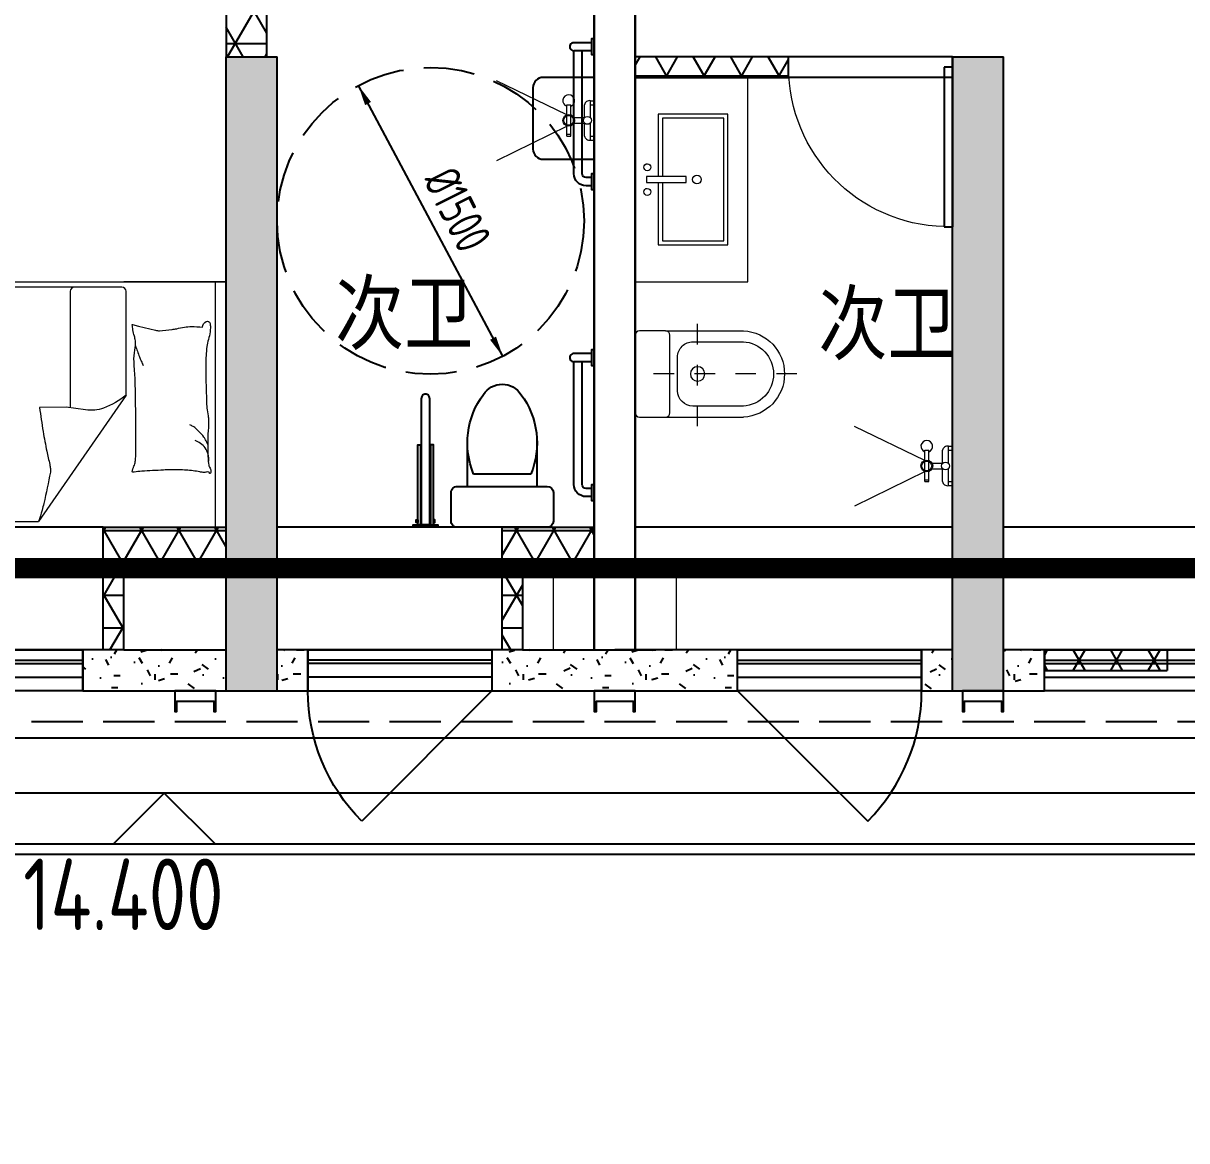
# Model space of a CAD drawing. Extents: x 512858 to 514372, y -232486 to -231710.
# Drawn here: x 513797.06 to 513802.74, y -232140.57 to -232135.1 of the extents above; entities that cross this region are included whole.
import ezdxf

# ---------------------------------------------------------------- set-up
doc = ezdxf.new("R2010")
doc.units = 0
doc.header["$LTSCALE"] = 1000
for name, pattern in [('3、6#-腰线-标准层$0$DASH', [0.35, 0.25, -0.1]), ('A1(a)户型$0$__DASH', [0.35, 0.25, -0.1]), ('A1(a)户型$0$CACHE2', [0.1875, 0.125, -0.0625]), ('A1(a)户型$0$DASH', [0.35, 0.25, -0.1]), ('A2户型$1$CACHE2', [0.1875, 0.125, -0.0625]), ('A2户型$1$DASH', [0.35, 0.25, -0.1])]:
    doc.linetypes.add(name, pattern=pattern)
doc.layers.get('0').update_dxf_attribs({"color": 252})
for name, color, linetype in [('3、6#-腰线-标准层$0$板边线', 252, 'Continuous'), ('6#-造型-1F（实施版）金属型材-METAL-S', 253, 'Continuous'), ('6#-造型-深灰色铝合金百叶', 252, 'Continuous'), ('A-ANNO-100-DIM-E', 253, 'Continuous'), ('A-ANNO-100-TXT', 252, 'Continuous'), ('A-METAL-E', 253, 'Continuous'), ('A1(a)户型$0$A-ANNO-20-DIM', 252, 'Continuous'), ('A1(a)户型$0$A-METAL-E', 252, 'Continuous'), ('A1(a)户型$0$A-PART-S', 252, 'Continuous'), ('A1(a)户型$0$A-PATT-COLU', 252, 'Continuous'), ('A1(a)户型$0$A-STR-CONC-B', 252, 'Continuous'), ('A1(a)户型$0$A-STR-CONC-E', 252, 'Continuous'), ('A1(a)户型$0$A-STR-CONC-H', 252, 'A1(a)户型$0$CACHE2'), ('A1(a)户型$0$A-WALL-S', 252, 'Continuous'), ('A1(a)户型$0$A-WINDOW', 252, 'Continuous'), ('A1(a)户型$0$AA-洁具及厨具', 252, 'Continuous'), ('A2户型$1$A-DOOR', 252, 'Continuous'), ('A2户型$1$A-METAL-E', 252, 'Continuous'), ('A2户型$1$A-PART-S', 252, 'Continuous'), ('A2户型$1$A-PATT-COLU', 252, 'Continuous'), ('A2户型$1$A-STR-CONC-B', 252, 'Continuous'), ('A2户型$1$A-STR-CONC-E', 252, 'Continuous'), ('A2户型$1$A-STR-CONC-H', 252, 'A2户型$1$CACHE2'), ('A2户型$1$A-WALL-S', 252, 'Continuous'), ('A2户型$1$A-WINDOW', 252, 'Continuous'), ('PUB_TEXT', 252, 'Continuous'), ('看线', 253, 'Continuous')]:
    doc.layers.add(name, color=color, linetype=linetype)
for name, color, linetype, lineweight in [('A1(a)户型$0$AE-FURN-MOVE', 252, 'Continuous', 20), ('A2户型$1$AE-FURN-MOVE', 252, 'Continuous', 20), ('面积-计容-住宅-1', 1, 'Continuous', 0)]:
    doc.layers.add(name, color=color, linetype=linetype, lineweight=lineweight)
doc.styles.add('A1(a)户型$0$STANDARD', font='GBENOR', dxfattribs={"bigfont": 'GBCBIG'})
doc.styles.add('TYDG_02', font='TSSDENG.shx', dxfattribs={"width": 0.8, "bigfont": 'hztxt.shx'})
pattern_1 = [(0, (0, 0), (0, 158.75), []), (60, (0, 0), (-137.4815328507796, 79.37500000000001), []), (120, (0, 0), (-137.4815328507796, -79.37499999999996), [])]
pattern_2 = [(0, (177, -183), (300, 600), [0, -600]), (0, (-174, -264), (300, 600), [0, -600]), (0, (21, -270), (300, 600), [0, -600]), (0, (234, -93), (300, 600), [0, -600]), (0, (-15, -300), (300, 600), [0, -600]), (0, (294, 285), (300, 600), [0, -600]), (0, (111, 237), (300, 600), [0, -600]), (0, (207, 162), (300, 600), [0, -600]), (0, (-282, 150), (300, 600), [0, -600]), (0, (12, 123), (300, 600), [0, -600]), (0, (-102, -30), (300, 600), [0, -600]), (0, (-96, -255), (300, 600), [0, -600]), (0, (129, -279), (300, 600), [0, -600]), (0, (294, -15), (300, 600), [0, -600]), (0, (-267, -108), (300, 600), [0, -600]), (0, (-216, -6), (300, 600), [0, -600]), (0, (18, -48), (300, 600), [0, -600]), (0, (-66, -135), (300, 600), [0, -600]), (0, (-114, 63), (300, 600), [0, -600]), (0, (-39, 288), (300, 600), [0, -600]), (0, (-243, -234), (300, 600), [0, -600]), (0, (87, 165), (300, 600), [0, -600]), (0, (-192, 174), (300, 600), [0, -600]), (0, (-240, 252), (300, 600), [0, -600]), (130.601294, (257.142858, 97.142856), (-1499.999983430985, 1800.000007869767), [26.341554, -11037.111]), (18.4349488, (214.285716, 108.571428), (1499.99999446807, 599.9999955732223), [27.10524, -3767.6279]), (90, (214.285716, 82.857144), (300.0000000000001, 600), [25.714284, -1174.28565]), (161.565051, (240, 74.285712), (-1500.000007552608, 599.9999552724113), [27.10524, -3767.6279]), (53.1301023, (240, 74.285712), (300.0000005671201, 599.9999997164399), [28.57143, -2971.4285]), (135, (262.857144, -231.42852), (-300.0000362661431, 599.9999593952012), [24.24366, -1672.8126]), (45, (228.571428, -231.42852), (299.999998082377, 599.9999975789675), [24.24366, -1672.8126]), (135, (245.714286, -248.57142), (-300.0000362661431, 599.9999593952012), [24.24366, -1672.8126]), (45, (245.714286, -248.57142), (299.999998082377, 599.9999975789675), [24.24366, -1672.8126]), (116.565051, (-25.71426, 171.428574), (-5.21929867325e-05, 1199.999967353521), [31.943826, -638.8765000000001]), (180, (-39.99995999999999, 199.999998), (-299.9999999999999, 600), [34.285716, -565.71425]), (63.43494880000001, (-88.57139999999998, 171.428574), (2.7161453531e-06, 1199.999994186336), [31.943826, -638.8765000000001]), (116.565051, (-74.2857, 142.857144), (-5.21929867325e-05, 1199.999967353521), [31.943826, -638.8765000000001]), (0, (-74.2857, 142.857144), (300, 600), [34.285716, -565.71425]), (63.43494880000001, (-39.99995999999999, 142.857144), (2.7161453531e-06, 1199.999994186336), [31.943826, -638.8765000000001]), (107.102728, (199.999998, -31.42854000000001), (-899.9999655924546, 3000.000004840143), [38.861346, -16282.9025]), (143.972626, (188.571426, 5.714286), (-5699.99992773809, 4199.999995246334), [38.861346, -8122.02]), (180, (157.142856, 28.57143), (-299.9999999999999, 600), [37.142856, -562.8571]), (36.02737329999999, (88.57142999999999, 5.714286), (5699.999957876589, 4199.999954722195), [38.861346, -8122.02]), (71.56505109999999, (77.142858, -28.5714), (900.0000046203285, 2999.99999483479), [36.140316, -3758.5928]), (107.102728, (88.57142999999999, -65.71428), (-899.9999655924546, 3000.000004840143), [38.861346, -16282.9025]), (143.972626, (120, -88.57139999999998), (-5699.99992773809, 4199.999995246334), [38.861346, -8122.02]), (0, (120, -88.57139999999998), (300, 600), [37.142856, -562.8571]), (36.02737329999999, (157.142856, -88.57139999999998), (5699.999957876589, 4199.999954722195), [38.861346, -8122.02]), (71.56505109999999, (188.571426, -65.71428), (900.0000046203285, 2999.99999483479), [36.140316, -3758.5928]), (150.255118, (205.714284, 248.571426), (-900.0000021301363, 599.9999925650195), [23.03502, -4814.319600000001]), (90, (185.714286, 237.14286), (300.0000000000001, 600), [22.857144, -1177.14275]), (29.7448813, (185.714286, 237.14286), (900.0000005300184, 599.9999971978212), [23.03502, -4814.319600000001]), (116.565051, (65.714286, -177.14286), (-5.21929867325e-05, 1199.999967353521), [31.943826, -638.8765000000001]), (168.690067, (51.428574, -148.5714), (-2700.000002003099, 599.9999849441089), [29.137254, -6089.685500000001]), (41.18592510000001, (0, -162.8571), (7499.999954558658, 6599.999942288418), [30.371844, -12725.802]), (90, (0, -191.42856), (300.0000000000001, 600), [28.57143, -1171.4285]), (138.814074, (22.857144, -211.42854), (-7499.999866690215, 6600.000042036299), [30.371844, -12725.802]), (16.6992442, (22.857144, -211.42854), (9899.99992551639, 2999.999968578065), [29.82945, -12498.5375]), (60.94539590000002, (51.428574, -202.85712), (299.9999992038756, 599.9999946927048), [29.416086, -12325.3395]), (109.983106, (-185.71428, 74.285712), (-1500.00000564993, 4199.999988885022), [33.44200199999999, -14012.1975]), (155.556045, (-197.14284, 105.714288), (-3900.000014866057, 1799.999962602966), [34.522986, -14465.1315]), (24.4439547, (-259.99998, 105.714288), (3900.000001945477, 1799.999991342401), [34.522986, -14465.1315]), (70.0168934, (-271.42854, 74.285712), (1500.000004522143, 4199.999989580724), [33.442002, -14012.1975]), (109.983106, (-259.99998, 42.857142), (-1500.00000564993, 4199.999988885022), [33.44200199999999, -14012.1975]), (160.016893, (-228.57138, 31.42857), (-1500.00000088163, 599.9999726666744), [33.442002, -6989.377500000001]), (19.9831065, (-228.57138, 31.42857), (1499.999991764409, 599.9999990480279), [33.442002, -6989.377500000001]), (70.0168934, (-197.14284, 42.857142), (1500.000004522143, 4199.999989580724), [33.442002, -14012.1975]), (122.005383, (37.142856, 19.999998), (-300.00004026147, 599.9999693707862), [26.954232, -5633.434]), (18.4349488, (-2.85714, 34.285716), (1499.99999446807, 599.9999955732223), [27.10524, -3767.6279]), (90, (-2.85714, 8.571426), (300.0000000000001, 600), [25.714284, -1174.28565]), (161.565051, (22.857144, 0), (-1500.000007552608, 599.9999552724113), [27.10524, -3767.6279]), (54.46232220000002, (22.857144, 0), (2099.999996957259, 2999.999995506066), [24.57807, -10298.2115]), (116.565051, (-137.14284, -125.71428), (-5.21929867325e-05, 1199.999967353521), [31.943826, -638.8765000000001]), (180, (-151.42854, -97.14282), (-299.9999999999999, 600), [31.42857, -568.5714]), (59.03624339999999, (-199.99998, -125.71428), (300.0000009765315, 599.9999970877775), [33.31972799999999, -6963.821999999998]), (120.963756, (-182.85714, -154.28568), (-300.0000409979644, 599.9999724465997), [33.319728, -6963.821999999999]), (0, (-182.85714, -154.28568), (300, 600), [31.42857, -568.5714]), (63.43494880000001, (-151.42854, -154.28568), (2.7161453531e-06, 1199.999994186336), [31.943826, -638.8765000000001])]

# ---------------------------------------------------------------- blocks, each defined once
blk = doc.blocks.new('2新147A2户型$0$6986586658ff3d')
at = {"layer": 'A2户型$1$AE-FURN-MOVE'}
for p, q in [((-100.8000000000466, 76.8000000002794), (-81.60000000009313, 76.8000000002794)), ((-100.7999999998137, -76.79999999981374), (-100.8000000000466, 76.8000000002794)), ((-81.5999999998603, -76.79999999981374), (-81.60000000009313, 76.8000000002794)), ((-14.39999999990687, 12.69960630335845), (-14.39999999990687, 76.79999996651895)), ((14.39999992749654, 96.00000000023283), (33.60000000009313, 96.00000000023283)), ((14.39999999990687, 12.69960627146065), (14.4000000001397, 96.00000000023283)), ((14.4000000001397, 76.8000000002794), (33.60000000009313, 76.8000000002794)), ((-66.25846837065183, 14.39999999990687), (-12.69960628706031, 14.39999999990687)), ((12.69960628729314, 14.4000000001397), (14.4000000001397, 14.4000000001397)), ((-66.258468370419, -14.39999999990687), (-12.69960629497655, -14.39999999990687)), ((-14.39999999990687, -76.79999996651895), (-14.39999999990687, -12.69960630335845)), ((12.69960629544221, -14.39999999967404), (14.4000000001397, -14.39999999967404)), ((14.39999999990687, -95.99999999976717), (14.39999999990687, -12.69960627099499)), ((-100.7999999998137, -67.19999999995343), (-81.60000000009313, -67.20000000018626)), ((-100.7999999998137, -76.79999999981374), (-81.5999999998603, -76.79999999981374)), ((14.4000000001397, -76.7999999995809), (33.5999999998603, -76.7999999995809)), ((14.40000001108274, -95.99999999976717), (33.5999999998603, -95.99999999953434))]:
    blk.add_line(p, q, dxfattribs=at)
for points in [[(-100.7999999995809, 27.15290039801039), (-444.8149358539376, 193.7543856438715)], [(-99.28472210257314, -27.64194762450643), (-444.8149358532391, -197.069886776153)]]:
    blk.add_lwpolyline(points, dxfattribs=at)
for centre, radius in [((-91.1999999997206, 2.328306e-10), 28.79999999999999), ((-91.1999999997206, 2.328306e-10), 23.99999999999999), ((0, 2.328306e-10), 19.2)]:
    blk.add_circle(centre, radius, dxfattribs=at)
for centre, radius, start, end in [((-91.19999999995343, 96.0000000053551), 28.79999999999999, 289.4712206301563, 250.5287793572664), ((9.529881745344028, 72.1051773831714), 24.38607388944711, 78.48005776720825, 168.9000772847705), ((9.529881745344028, -72.10517738224007), 24.38607388944711, 191.0999227152295, 281.5199422485274)]:
    blk.add_arc(centre, radius, start, end, dxfattribs=at)
blk = doc.blocks.new('2新148A2户型$0$A$C44931540')
at = {"layer": 'A2户型$1$AE-FURN-MOVE', "extrusion": (0.001411355736699266, -2.826872901303822e-05, 0.9999990036374354)}
blk.add_lwpolyline([(3.9897237284e-06, 1000.00002311074), (-549.9989004516492, 999.9999792237668), (-549.9989044413729, -4.38869403901e-05), (0, 0)], close=True, dxfattribs=at)
for points, elevation in [([(-112.9724478468072, 513.6677774788933), (-112.9724478468072, 819.2215347021247), (-452.9717705924356, 819.2215075719511), (-452.9717705924938, 179.3611052876958), (-112.9724478468072, 179.3611324178913), (-112.9724478468363, 484.9148896211283)], -0.0014134364505641), ([(-132.9724080082942, 513.6677758830243), (-132.9724080082942, 799.2215331221961), (-432.9718104309486, 799.2215091838405), (-432.9718104309777, 199.3611068676427), (-132.9724080082942, 199.3611308059402), (-132.9724080083234, 484.9148880252592)], -0.001413436450543)]:
    blk.add_lwpolyline(points, dxfattribs=dict(at, elevation=elevation))
at = {"layer": 'A2户型$1$AE-FURN-MOVE', "extrusion": (0.001411355736699266, -2.826872901303822e-05, 0.9999990036374354), "elevation": -0.0014134364505937}
blk.add_lwpolyline([(-249.3888331852561, 484.9148787357938), (-55.40215224509286, 484.9148942149149), (-55.40215224515108, 513.66778207268), (-249.388833185227, 513.6677665935443)], close=True, dxfattribs=at)
at = {"layer": 'A2户型$1$AE-FURN-MOVE'}
for centre, major_axis, ratio, start_param, end_param in [((-59.01222893525847, 559.7095077006345), (0.342412836543168, 17.09543860000018), 0.9999990036374355, -1.550769539253337, 4.732415767926249), ((-301.5959025631019, 499.2913307312921), (0.4280160456305428, 21.36929825000121), 0.9999990036374353, -1.550769539255603, 4.732415767923984), ((-59.72046694415623, 438.9196597881056), (0.342412836543168, 17.09543860000018), 0.9999990036374355, -1.550769539253337, 4.732415767926249)]:
    blk.add_ellipse(centre, major_axis=major_axis, ratio=ratio, start_param=start_param, end_param=end_param, dxfattribs=at)
blk = doc.blocks.new('2新144A2户型$0$69865866586652f-nezb')
at = {"color": 250, "linetype": 'A2户型$1$DASH', "ltscale": 0.2}
for p, q in [((296756.9578622218, 367900.9433866178), (296756.9578622218, 367110.7504130057)), ((296501.2078622218, 367415.7504130056), (297012.7078622218, 367415.7504130055))]:
    blk.add_line(p, q, dxfattribs=at)
for p, q in [((296545.8864336504, 367259.3218415772), (296545.8864336504, 367640.6232263052)), ((296968.0292907933, 367259.3218415772), (296968.0292907933, 367640.6232263052))]:
    blk.add_line(p, q)
at = {"color": 250}
blk.add_lwpolyline([(296599.457862222, 367640.6232263052), (296599.4578622216, 367392.9732391588, 0.4142135623731237), (296674.4578622217, 367317.9732391588), (296839.4578622218, 367317.9732391588, 0.4142135623730951), (296914.4578622218, 367392.9732391588), (296914.457862222, 367640.6232263052)], format="xyb", dxfattribs=at)
blk.add_lwpolyline([(296545.8864336504, 367259.3218415772, -0.4142135623731278), (296567.3150050789, 367280.7504130056), (296946.6007193646, 367280.7504130055, -0.4142135623729595), (296968.0292907933, 367259.3218415769), (296968.0292907933, 367132.1789844341, -0.4142135623732138), (296946.6007193647, 367110.7504130055), (296567.3150050788, 367110.7504130057, -0.4142135623730951), (296545.8864336504, 367132.1789844343)], format="xyb", close=True)
blk.add_circle((296756.9578622218, 367415.7504130056), 35.15279190794223, dxfattribs=at)
blk.add_arc((296756.9578622218, 367629.3797336624), 211.3706793431093, 3.049187633399159, 176.9508123666008)
blk.add_arc((296756.9578622218, 367629.3797336624), 157.7992507716807, 3.049187633399159, 176.9508123666008, dxfattribs=at)
blk = doc.blocks.new('2新139A2户型$0$$DorLib2D$00000114')
at = {"color": 0}
blk.add_line((0.4999999999999964, 3.6e-15), (-0.2071067811864751, 0.7071067811864857), dxfattribs=at)
blk.add_arc((0.5000000000013856, -1.1546e-12), 1.000000000001696, 135, 180, dxfattribs=at)
blk = doc.blocks.new('2新142A2户型$0$$TCHSYS$WIN2D')
for p, q in [((-0.5, 0.5), (0.5, 0.5)), ((-0.5, 0.5), (-0.4999999999999999, -0.5)), ((0.5, 0.5), (0.4999999999999998, -0.5)), ((0.5, 0.1666666666666666), (-0.5, 0.1666666666666666)), ((0.5, -0.1666666666666667), (-0.5, -0.1666666666666667)), ((-0.4999999999999999, -0.5), (0.5, -0.5))]:
    blk.add_line(p, q)
blk = doc.blocks.new('2新137A2户型$0$$DorLib2D$00000001')
for p, q in [((0.45, 0.9750000000000001), (0.5000000000000002, 0.9750000000000001)), ((0.45, 0), (0.45, 0.9750000000000001)), ((0.5, 0), (0.5, 0.9750000000000001)), ((0.5, 0), (0.45, 0))]:
    blk.add_line(p, q)
at = {"lineweight": 13}
blk.add_arc((0.475, 0), 0.975, 91.4692835813538, 180, dxfattribs=at)
blk = doc.blocks.new('2新135A2户型')
at = {"layer": 'A2户型$1$A-PATT-COLU'}
h = blk.add_hatch(dxfattribs=at)
h.set_pattern_fill('NET3', color=256, scale=50, style=0)
h.set_pattern_definition(pattern_1)
h.paths.add_polyline_path([(-60462.02439775183, 165602.2368230212), (-59712.02440485897, 165602.2369047614), (-59712.02441575761, 165702.2369047613), (-60462.02440166736, 165702.2368230213)])
for points in [[(-58912.02434097696, 165602.2370082821), (-58662.02434097696, 165602.2370082821), (-58662.02434097696, 165702.2359415427), (-58912.02434097696, 165702.2359415427)], [(-58912.02434097693, 162702.2359415427), (-58662.02434097693, 162702.2359415427), (-58662.02434097696, 165602.2370082821), (-58912.02434097696, 165602.2370082821)], [(-58662.02434097693, 162602.2359415427), (-58662.02434097693, 162702.2359415427), (-58912.02434097693, 162702.2359415427), (-58912.02434097693, 162602.2359415427)]]:
    blk.add_hatch(color=256, dxfattribs=at).paths.add_polyline_path(points)
h = blk.add_hatch(dxfattribs=at)
h.set_pattern_fill('加气混凝土', color=256, scale=50, style=0)
h.set_pattern_definition(pattern_2)
h.paths.add_polyline_path([(-60762.02428420165, 162802.2359415427), (-60762.02428420165, 162602.2359415427), (-60562.02428420165, 162602.2359415427), (-60562.02428420165, 162802.2359415427)])
h = blk.add_hatch(dxfattribs=at)
h.set_pattern_fill('加气混凝土', color=256, scale=50, style=0)
h.set_pattern_definition(pattern_2)
h.paths.add_polyline_path([(-60562.02428420165, 162602.2359415427), (-59962.02434097529, 162602.2359415418), (-59962.02434097529, 162802.2359415417), (-60562.02428420165, 162802.2359415427)])
h = blk.add_hatch(dxfattribs=at)
h.set_pattern_fill('加气混凝土', color=256, scale=50, style=0)
h.set_pattern_definition(pattern_2)
h.paths.add_polyline_path([(-58912.02434099197, 162802.2359415428), (-59062.02434097767, 162802.2359415418), (-59062.02434097767, 162602.2359415417), (-58912.02434099197, 162602.2359415425)])
h = blk.add_hatch(dxfattribs=at)
h.set_pattern_fill('加气混凝土', color=256, scale=50, style=0)
h.set_pattern_definition(pattern_2)
h.paths.add_polyline_path([(-58662.0243409729, 162602.2359415429), (-58462.02426095247, 162602.2359415427), (-58462.02426095247, 162802.2359415424), (-58662.0243409729, 162802.2359415424)])
h = blk.add_hatch(dxfattribs=at)
h.set_pattern_fill('NET3', color=256, scale=50, style=0)
h.set_pattern_definition(pattern_1)
h.paths.add_polyline_path([(-58462.02434097588, 162702.235934782), (-57862.02434097588, 162702.235934782), (-57862.02434097588, 162802.235934782), (-58462.02434097588, 162802.235934782)])
at = {"layer": 'A2户型$1$A-DOOR'}
for p, q in [((-58912.02441575902, 165702.2369919509, 1.367761088850492), (-59712.02441575902, 165702.2369047618, 1.367761088850492)), ((-58912.02440486038, 165602.2369919509, 1.367761088850492), (-59712.02440486038, 165602.2369047618, 1.367761088850492))]:
    blk.add_line(p, q, dxfattribs=at)
at = {"layer": 'A2户型$1$A-METAL-E'}
for points in [[(-59962.02434097696, 162802.2359415427), (-59062.02434097696, 162802.2359415427)], [(-57862.02434097588, 162802.235934782), (-56062.02426527831, 162802.2360169707)], [(-59962.02434097696, 162752.2359415427), (-59062.02434097696, 162752.2359415427)], [(-57862.02433881303, 162752.235934782), (-56062.02426311544, 162752.2360169707)]]:
    blk.add_lwpolyline(points, dxfattribs=at)
at = {"layer": 'A2户型$1$A-PART-S'}
for p, q in [((-60762.02428420165, 162802.2359415427), (-60562.02428420165, 162802.2359415427)), ((-59962.02434097529, 162802.2359415417), (-60562.02428420165, 162802.2359415427)), ((-59962.02434097529, 162602.2359415418), (-59962.02434097529, 162802.2359415417)), ((-58912.02434099197, 162802.2359415428), (-59062.02434097767, 162802.2359415418)), ((-59062.02434097767, 162802.2359415418), (-59062.02434097767, 162602.2359415417)), ((-58462.02426095247, 162802.2359415424), (-58662.0243409729, 162802.2359415424)), ((-58462.02426095247, 162602.2359415427), (-58462.02426095247, 162802.2359415424)), ((-60762.02428420165, 162602.2359415427), (-60562.02428420165, 162602.2359415427)), ((-60562.02428420165, 162602.2359415427), (-59962.02434097529, 162602.2359415418)), ((-59062.02434097767, 162602.2359415417), (-58912.02434099197, 162602.2359415425)), ((-58662.0243409729, 162602.2359415429), (-58462.02426095247, 162602.2359415427))]:
    blk.add_line(p, q, dxfattribs=at)
at = {"layer": 'A2户型$1$A-STR-CONC-B'}
for p, q in [((-58912.02434097696, 165602.2370082821), (-58912.02434097696, 165702.2359415427)), ((-58912.02434097696, 165702.2359415427), (-58662.02434097696, 165702.2359415427)), ((-58662.02434097696, 165602.2370082821), (-58662.02434097696, 165702.2359415427)), ((-58912.02434097693, 162702.2359415427), (-58912.02434097696, 165602.2370082821)), ((-58662.02434097693, 162702.2359415427), (-58662.02434097696, 165602.2370082821)), ((-58912.02434097693, 162602.2359415427), (-58912.02434097693, 162702.2359415427)), ((-58662.02434097693, 162602.2359415427), (-58662.02434097693, 162702.2359415427)), ((-58912.02434097693, 162602.2359415427), (-58662.02434097693, 162602.2359415427))]:
    blk.add_line(p, q, dxfattribs=at)
at = {"layer": 'A2户型$1$A-STR-CONC-E'}
for points in [[(-58912.02434097695, 163402.2359415425), (-60462.02434097696, 163402.2359415425)], [(-55962.0242869069, 163402.2359458683), (-58662.02434097695, 163402.2359415425)]]:
    blk.add_lwpolyline(points, dxfattribs=at)
at = {"layer": 'A2户型$1$A-STR-CONC-H', "linetype": 'A2户型$1$DASH'}
for points in [[(-58912.02434097693, 163202.2359415425), (-60462.02434097696, 163202.2359415425)], [(-55962.0242869069, 163202.2359458683), (-58662.02434097695, 163202.2359415425)]]:
    blk.add_lwpolyline(points, dxfattribs=at)
at = {"layer": 'A2户型$1$A-WALL-S'}
for p, q in [((-60662.02446040154, 167202.2341420491), (-60662.02439775225, 165602.2368081967)), ((-60462.02446040048, 167202.2341420491), (-60462.02439775225, 165602.2368160278)), ((-59712.02441575761, 165702.2369047613), (-60462.02440166736, 165702.2368230213)), ((-59712.02440485897, 165602.2369047614), (-59712.02441575761, 165702.2369047613)), ((-58912.02434098423, 165702.2369919502), (-58912.02434098423, 165602.2369919502)), ((-60662.02439775225, 165602.2368081967), (-60662.02428811686, 162802.2359415436)), ((-60462.02439775183, 165602.2368230212), (-59712.02440485897, 165602.2369047614)), ((-60462.02439775225, 165602.2368160278), (-60462.02428811675, 162802.2359415436)), ((-58462.02434097588, 162802.235934782), (-57862.02434097588, 162802.235934782)), ((-58462.02434097588, 162802.235934782), (-58462.02434097588, 162702.235934782)), ((-57862.02434097588, 162802.235934782), (-57862.02434097588, 162702.235934782)), ((-58462.02434097588, 162702.235934782), (-57862.02434097588, 162702.235934782))]:
    blk.add_line(p, q, dxfattribs=at)
at = {"layer": 'A2户型$1$AE-FURN-MOVE', "elevation": -0.0240868838926625}
blk.add_lwpolyline([(-60262.17729957215, 162802.1616032343), (-60462.02434097696, 162802.1616032343), (-60462.02434097696, 163202.2359415425), (-60262.17729957215, 163202.2359415425)], close=True, dxfattribs=at)
at = {"extrusion": (0, 0, -1), "xscale": -1, "zscale": -1, "rotation": 180}
blk.add_blockref('2新148A2户型$0$A$C44931540', (60462.17793613765, 165602.2368236824), dxfattribs=at)
at = {"layer": 'A2户型$1$A-DOOR', "xscale": -800, "yscale": 800, "zscale": 100, "rotation": 180.0000062444626}
blk.add_blockref('2新137A2户型$0$$DorLib2D$00000001', (-59312.0244103097, 165652.2369483564), dxfattribs=at)
at = {"layer": 'A2户型$1$A-WINDOW', "yscale": -200, "zscale": 200}
for p, xscale in [((-59512.02434097698, 162702.2359415427), -900), ((-57262.0242609516, 162702.2359415427), -2400)]:
    blk.add_blockref('2新142A2户型$0$$TCHSYS$WIN2D', p, dxfattribs=dict(at, xscale=xscale))
at = {"layer": 'A2户型$1$A-WINDOW', "linetype": 'A2户型$1$CACHE2', "xscale": 900, "yscale": 900, "zscale": -900, "rotation": 180}
blk.add_blockref('2新139A2户型$0$$DorLib2D$00000114', (-59512.02434097696, 162602.2359415427), dxfattribs=at)
at = {"layer": 'A2户型$1$AE-FURN-MOVE', "extrusion": (0, 0, -1), "zscale": -0.9999999999999993, "rotation": 90.00000444296052}
blk.add_blockref('2新144A2户型$0$69865866586652f-nezb', (427572.9511311755, -132604.6922804861), dxfattribs=at)
at = {"layer": 'A2户型$1$AE-FURN-MOVE', "extrusion": (-2.827976156196285e-05, -4.507569148910896e-07, -0.999999999600026), "xscale": -1, "zscale": -1}
blk.add_blockref('2新147A2户型$0$6986586658ff3d', (58945.62427860147, 163702.2359483318, 1.592271358224917), dxfattribs=at)
blk = doc.blocks.new('2新97A1(a)户型$0$001ZJZJ17171616A$C1AC53746')
for p, q in [((200.0002985371975, 80.24994300138496), (200.0002985371975, 419.7497408104391)), ((260.398097168727, 389.7497408104391), (260.398097168727, 110.249943001385))]:
    blk.add_line(p, q)
blk.add_lwpolyline([(430.398097168727, 419.7497408104391), (200.0002985371975, 419.7497408104391), (200.0002985371975, 469.999841905912, 0.414213562373095), (170.0002985371975, 499.999841905912), (30.00029853719752, 499.999841905912, 0.414213562373095), (0.0002985371975228, 469.999841905912), (0.0002985371975228, 29.99984190591204, 0.414213562373095), (30.00029853719752, -0.0001580940879649), (170.0002985371975, -0.0001580940879649, 0.414213562373095), (200.0002985371975, 29.99984190591204), (200.0002985371975, 80.24994300138496), (430.398097168727, 80.24994300138496)], format="xyb")
for centre, radius, start, end in [((412.8436137405515, 22.61160943644063), 397.5299272151005, 53.36185512710827, 112.5495246685215), ((589.5588697719431, 249.999841905912), 109.7823411183082, 303.4508578267757, 56.54914217322433), ((412.8436137405588, 477.3880743753689), 397.5299272150933, 247.4504753314785, 306.6381448728918)]:
    blk.add_arc(centre, radius, start, end)
blk = doc.blocks.new('2新96A1(a)户型$0$001A$C29CE02E2')
at = {"layer": 'A1(a)户型$0$AA-洁具及厨具'}
for p, q in [((-395.0192797482014, 12.80084035758046), (-395.0196863722522, 631.580600047746)), ((-354.9811370742973, 631.5806182172091), (-354.9807304507121, 12.80085969201173)), ((-354.9807304507121, 12.80085969201173), (-395.0192797482014, 12.80084035758046))]:
    blk.add_line(p, q, dxfattribs=at)
for points in [[(-399.4656719572376, 403.2407174337422), (-399.4656283587683, 12.80083950737026), (-413.2836866923608, 12.80083208711585), (-413.2837291590404, 403.2407111431821)], [(-350.5345160875004, 403.2411766475998), (-350.5344724887982, 12.8008617288433), (-336.7168511303607, 12.80086799937999), (-336.716893596109, 403.2411829033517)], [(-435.0573875284754, -2.84902343992e-05), (-435.0573933464475, 12.80082170848618), (-314.9426182541065, 12.80087858080515), (-314.9426124363672, 2.83820845652e-05)], [(-413.2836533735972, 36.66703853680519), (-413.2836465125438, 24.10576259618392), (-420.8199767025653, 24.10575915675145), (-420.8199823980685, 36.66703511157539)], [(-336.7168166285846, 36.66751032607863), (-336.7168109333143, 24.10579852637602), (-329.1800460489467, 24.10580193379428), (-329.1800517784432, 36.66751488216687)]]:
    blk.add_lwpolyline(points, close=True, dxfattribs=at)
for centre, radius, start, end in [((-375.000426675193, 631.5804061684175), 20.01925969860343, 89.99935949634252, 179.9994451104959), ((-375.0001788386144, 631.5806241058162), 20.01904177489833, 359.9999831946664, 90.00006875545894)]:
    blk.add_arc(centre, radius, start, end, dxfattribs=at)
at = {"layer": 'A1(a)户型$0$AA-洁具及厨具', "ltscale": 0.3, "extrusion": (-3.336165236310756e-15, -3.680955057998527e-16, -1), "zscale": -1, "rotation": 89.99999995626825}
blk.add_blockref('2新97A1(a)户型$0$001ZJZJ17171616A$C1AC53746', (249.9998419058975, -0.0002987280022353), dxfattribs=at)
blk = doc.blocks.new('2新108A1(a)户型$0$A$C102F5F07')
at = {"layer": 'A1(a)户型$0$AA-洁具及厨具'}
for points in [[(-7.755152183e-07, -129.8852248551557), (12.80084942320536, -129.885224932892), (12.80085071598296, -210.000000025233), (5.172551027e-07, -209.999999947293)], [(-0.0001527638705738, -789.8852070813882), (12.80069743485001, -789.8852071590954), (12.8006987276276, -869.9999822514656), (-0.0001514711002528, -869.9999821734964)]]:
    blk.add_lwpolyline(points, close=True, dxfattribs=at)
for points in [[(12.80084974778947, -150), (40, -150, -0.414213562373095), (100, -210), (100, -809.999986621784)], [(12.80085039325058, -190), (40, -190, -0.4142135623730951), (60, -210), (60, -809.999986621784)]]:
    blk.add_lwpolyline(points, format="xyb", dxfattribs=at)
for points in [[(12.80069775943412, -809.999986621784), (100, -809.999986621784)], [(12.80069840489705, -849.9999799192883), (100.0163737529165, -849.9999799192883)]]:
    blk.add_lwpolyline(points, dxfattribs=at)
blk.add_arc((100, -829.999986621784), 20, 269.9530926479197, 90, dxfattribs=at)
blk = doc.blocks.new('2新109A1(a)户型$0$A$C4325192B')
at = {"xscale": -1}
blk.add_blockref('2新108A1(a)户型$0$A$C102F5F07', (-0.0029797604729538, -0.0014849197104922), dxfattribs=at)
at = {"layer": 'A1(a)户型$0$AA-洁具及厨具', "ltscale": 0.3, "extrusion": (0, 0, -1), "zscale": -1, "rotation": 179.9999736112728}
blk.add_blockref('2新96A1(a)户型$0$001A$C29CE02E2', (450.002979760473, -0.0014849196959403), dxfattribs=at)
blk = doc.blocks.new('2新110A1(a)户型$0$A$C4DE61101')
at = {"color": 8, "linetype": 'A1(a)户型$0$__DASH'}
blk.add_circle((0, 0), 750, dxfattribs=at)
at = {"layer": 'A1(a)户型$0$A-ANNO-20-DIM', "color": 8}
for points in [[(-305.5454061355485, 573.7089896362668, 33, 0, 0), (-352.5523916948623, 661.971911118766, 0, 0, 0)], [(305.5454061355485, -573.7089896362668, 33, 0, 0), (352.5523916948623, -661.971911118766, 0, 0, 0)]]:
    blk.add_lwpolyline(points, format="xyseb", dxfattribs=at)
blk.add_lwpolyline([(352.5523916948623, -661.971911118766), (-352.5523916948623, 661.971911118766)], dxfattribs=at)
at = {"layer": 'A1(a)户型$0$A-ANNO-20-DIM', "color": 8, "style": 'A1(a)户型$0$STANDARD', "width": 0.8}
blk.add_text('%%c1500', height=175, rotation=296.565051177078, dxfattribs=at).set_placement((-38.88867210098056, 201.6577802893922))
blk = doc.blocks.new('2新107A1(a)户型$0$6986586658ff3d')
at = {"layer": 'A1(a)户型$0$AE-FURN-MOVE'}
for p, q in [((-100.8000000000466, 76.8000000002794), (-81.60000000009313, 76.8000000002794)), ((-100.7999999998137, -76.79999999981374), (-100.8000000000466, 76.8000000002794)), ((-81.5999999998603, -76.79999999981374), (-81.60000000009313, 76.8000000002794)), ((-14.39999999990687, 12.69960630335845), (-14.39999999990687, 76.79999996651895)), ((14.39999992749654, 96.00000000023283), (33.60000000009313, 96.00000000023283)), ((14.39999999990687, 12.69960627146065), (14.4000000001397, 96.00000000023283)), ((14.4000000001397, 76.8000000002794), (33.60000000009313, 76.8000000002794)), ((-66.25846837065183, 14.39999999990687), (-12.69960628706031, 14.39999999990687)), ((12.69960628729314, 14.4000000001397), (14.4000000001397, 14.4000000001397)), ((-66.258468370419, -14.39999999990687), (-12.69960629497655, -14.39999999990687)), ((-14.39999999990687, -76.79999996651895), (-14.39999999990687, -12.69960630335845)), ((12.69960629544221, -14.39999999967404), (14.4000000001397, -14.39999999967404)), ((14.39999999990687, -95.99999999976717), (14.39999999990687, -12.69960627099499)), ((-100.7999999998137, -67.19999999995343), (-81.60000000009313, -67.20000000018626)), ((-100.7999999998137, -76.79999999981374), (-81.5999999998603, -76.79999999981374)), ((14.4000000001397, -76.7999999995809), (33.5999999998603, -76.7999999995809)), ((14.40000001108274, -95.99999999976717), (33.5999999998603, -95.99999999953434))]:
    blk.add_line(p, q, dxfattribs=at)
for points in [[(-100.7999999995809, 27.15290039801039), (-444.8149358539376, 193.7543856438715)], [(-99.28472210257314, -27.64194762450643), (-444.8149358532391, -197.069886776153)]]:
    blk.add_lwpolyline(points, dxfattribs=at)
for centre, radius in [((-91.1999999997206, 2.328306e-10), 28.79999999999999), ((-91.1999999997206, 2.328306e-10), 23.99999999999999), ((0, 2.328306e-10), 19.2)]:
    blk.add_circle(centre, radius, dxfattribs=at)
for centre, radius, start, end in [((-91.19999999995343, 96.0000000053551), 28.79999999999999, 289.4712206301563, 250.5287793572664), ((9.529881745344028, 72.1051773831714), 24.38607388944711, 78.48005776720825, 168.9000772847705), ((9.529881745344028, -72.10517738224007), 24.38607388944711, 191.0999227152295, 281.5199422485274)]:
    blk.add_arc(centre, radius, start, end, dxfattribs=at)
blk = doc.blocks.new('2新105A1(a)户型$0$6986586658bed-1200x2000')
at = {"ltscale": 20}
for p, q in [((0, 600), (500.0000000931323, 599.9999999004649)), ((52.37141133332625, -600), (52.37141133332625, 600)), ((488.5309666636167, -46.51126155164093), (915.9286437097471, 571.5715297616553)), ((1957.830453251838, 571.5715297618881), (915.9286437098635, 571.5715297618881)), ((1977.830453252071, -554.1829246764537), (1977.830453251838, 551.5715297618881)), ((761.1308476366103, -554.1829246778507), (761.1308476364939, 15.28732210095041)), ((488.5309666636167, -46.51126155164093), (488.5309666635003, -554.1829246780835)), ((4.8730289564e-06, -600), (500.0000049661612, -599.9999999004649)), ((508.5309666635003, -574.1829246780835), (1957.830453252071, -574.1829246764537))]:
    blk.add_line(p, q, dxfattribs=at)
blk.add_lwpolyline([(2000, -600), (0, -600), (0, 600), (2000, 600)], close=True, dxfattribs=at)
for points in [[(911.7165031466866, 14.1106356123928, 0.0078673409248488), (893.9427607996622, 131.724163627252, 0.0095084780273965), (875.8640361278085, 228.4709835869726, 0.006616053903061), (861.5313435217831, 293.4851917435881, -0.0238283431850551), (858.1735341966851, 311.6724662890192, -0.080712554601587), (858.6611640215851, 330.311834537657, -0.0095907749214261), (890.6158193460433, 482.9168558949605, -0.0131328366423957), (899.2202505095629, 516.3553277349565, -0.0078593660510627), (915.9286437097471, 571.5715297616553)], [(115.6846987792524, -378.5958713351283, -0.2633679387580063), (96.8960327131208, -406.5459817345254, -0.494818049593334), (78.1527963115368, -397.3744913246483, -0.049224722880142), (76.40890431415755, -379.7038340042345, -0.0368308428568549), (78.1527963115368, -356.0616057291627, -0.0318926909000511), (86.28806335304398, -318.0835400295909, 0.0357819959079402), (93.27768806787208, -284.1692490007263, 0.0329412578642258), (99.19124137563631, -194.5075794495642, 0.014002480548233), (93.27768806787208, 16.71958690066822, 0.0179054185074339), (87.91303854866419, 54.23385976883583, -0.0333974636936459), (85.65912031021435, 74.44187094224617, -0.0320396294917023), (86.39162056706846, 111.5244130115025, 0.018441951395994), (89.41235292819329, 175.8462621229701, 0.0108372939697291), (88.65943280095235, 240.6097251656465, 0.0146238513299216), (85.65912031021435, 288.5179820600897, 0.1112493716170288), (78.3526951073436, 311.064788999036, -0.1537083434765361), (74.39956369367428, 327.9530448473524, -0.0764444186523767), (76.12261468125507, 335.3894976323936, -0.215512293950284), (78.1527963115368, 337.3423548422288, -0.5858582349918415), (81.19790233147796, 334.6798927015625, 0.3634893070176432), (83.78250400128309, 329.8308676555753, 0.1917162675796268), (95.31764140340965, 329.7735481455456, -0.1296753022843935), (111.9314661613898, 331.7086904637981, -0.0173502061771639), (128.7355319865746, 328.708933231188, 0.0193256498707409), (143.8335197023116, 326.0752220391296, 0.0188175161277147), (212.215616540052, 319.4608734282665, 0.0218280980030002), (271.4418751029298, 318.5637348527089, 0.0062041541509907), (305.2925491384231, 319.9493703031912, 0.0019630604773014), (412.1864034290193, 326.0752220391296, 0.0283408257713941), (448.3150327836629, 330.3523551821709, -0.1170135268628909), (457.2247711325763, 329.8308676555753, -0.3660599914315623), (458.1560459485045, 328.4017999933567, -0.0397304305354332), (455.348154823645, 314.8080892362632, -0.0483088234329495), (449.8663280787878, 301.0696171310265, 0.0629807230965901), (445.9652145159198, 290.3958048683126, 0.0405796252690656), (442.584642810747, 266.9984738561325, 0.0143450944869819), (440.335365589126, 200.2585464906879, 0.0054844172030433), (441.0839749478037, 74.81386196683161, 0.0035073254357945), (444.0885982069885, -121.3290518135764, 0.0087615685340777), (446.7753988602199, -163.8733043749817, -0.0081531255989414), (449.7183058967348, -209.5884873829782, -0.062510027184643), (445.3176814926555, -266.7178082219325, 0.078669286227118), (443.2776880678721, -312.3046565484256, 0.0478250924924058), (447.9941520023858, -334.6660878069233, -0.0344939943977636), (455.348154823645, -365.4509157238062, -0.0235713893391271), (458.3618032075465, -390.7861009922344, -0.5102284767959722), (457.2247711325763, -391.7408269464504), (427.1991926635383, -384.2293397597969), (344.6290637294296, -363.5728969620541, 0.0730409353706404), (325.0482314446708, -361.6218677377328, 0.0233051013921503), (263.9355511041358, -367.3287385322619, 0.0182988888762083), (241.0911195743829, -371.3986571149435, -0.0109698913763853), (203.0960257449187, -378.7438162604813, -0.0422811877974625), (168.7826219392009, -381.6506357186008, -0.0272005265134366), (115.3890085467137, -378.7438162604813)], [(83.78250400128309, 277.2508492572233, 0.0881531318181468), (87.32625864329748, 242.7210245998576, 0.0881531318190245), (102.5485258536646, 211.5256792937871, 0.0775471207029248), (124.1606801402522, 189.8794427730609, 0.077547120704443), (151.3399849380367, 175.8462621229701)], [(89.48130679456517, 195.2642004576046, 0.0278421621871092), (100.0944794809911, 171.4824262969196, 0.0486850077751128), (108.1782335435273, 158.9456608952023, 0.0236664622263065), (132.5372893657768, 131.0223873835057, 0.0312234184537797), (153.2164600099204, 111.999110921286, 0.0468009736850804), (160.8825943779666, 106.891102001071, 0.023190832047154), (177.6121895521646, 98.8541553101968)], [(488.5309666636167, -46.51126155164093, -0.0852718179142581), (598.6369900371647, 16.79404496843927, -0.1240444849517736), (686.165908616269, 26.0039442058187), (781.5758952042088, 12.36459780391306), (911.7165031466866, 14.1106356123928)], [(442.5645124939037, -288.206138280686, 0.0097294744723616), (433.5326778359013, -260.9173259618692, 0.009729474473291), (423.4459600456757, -234.0005757971667, 0.0079705008528091), (414.4072931887349, -212.2556386278011, 0.0079705008551367), (404.6800794303417, -190.8098673934583)]]:
    blk.add_lwpolyline(points, format="xyb", dxfattribs=at)
for centre, start, end in [((1957.830453251838, 551.5715297618881), 0, 90), ((508.5309666635003, -554.1829246780835), 180, 270), ((741.1308476366103, -554.1829246778507), 270, 0), ((1957.830453252071, -554.1829246764537), 270, 0)]:
    blk.add_arc(centre, 20, start, end, dxfattribs=at)
blk = doc.blocks.new('*U508')
blk.add_blockref('2新105A1(a)户型$0$6986586658bed-1200x2000', (1.33847352117e-05, 150.0000316359801))
blk = doc.blocks.new('2新89A1(a)户型$0$$DorLib2D$00000114')
at = {"color": 0}
blk.add_line((0.4999999999999964, 3.6e-15), (-0.2071067811864751, 0.7071067811864857), dxfattribs=at)
blk.add_arc((0.5000000000013856, -1.1546e-12), 1.000000000001696, 135, 180, dxfattribs=at)
blk = doc.blocks.new('2新93A1(a)户型$0$$TCHSYS$WIN2D')
for p, q in [((-0.5, 0.5), (0.5, 0.5)), ((-0.5, 0.5), (-0.4999999999999999, -0.5)), ((0.5, 0.5), (0.4999999999999998, -0.5)), ((0.5, 0.1666666666666666), (-0.5, 0.1666666666666666)), ((0.5, -0.1666666666666667), (-0.5, -0.1666666666666667)), ((-0.4999999999999999, -0.5), (0.5, -0.5))]:
    blk.add_line(p, q)
blk = doc.blocks.new('2新85A1(a)户型')
at = {"layer": 'A1(a)户型$0$A-PATT-COLU'}
h = blk.add_hatch(dxfattribs=at)
h.set_pattern_fill('NET3', color=256, scale=50, style=0)
h.set_pattern_definition(pattern_1)
h.paths.add_polyline_path([(-62262.02434097696, 165702.2359415428), (-62262.0243409762, 166002.2696899247), (-62462.02434097604, 166002.2696899247), (-62462.02434097696, 165702.2359415428)])
for points in [[(-62462.02434097695, 163302.2359415428), (-62212.02434097695, 163302.2359415428), (-62212.02434097696, 165702.2359415428), (-62462.02434097696, 165702.2359415428)], [(-62462.02434097767, 162702.2359415429), (-62212.02434097767, 162702.2359415426), (-62212.02434097695, 163302.2359415426), (-62462.02434097695, 163302.2359415429)], [(-62212.02434097779, 162602.2359415535), (-62212.02434097767, 162702.2359415426), (-62462.02434097767, 162702.2359415429), (-62462.02434097779, 162602.2359415538)]]:
    blk.add_hatch(color=256, dxfattribs=at).paths.add_polyline_path(points)
h = blk.add_hatch(dxfattribs=at)
h.set_pattern_fill('NET3', color=256, scale=50, style=0)
h.set_pattern_definition(pattern_1)
h.paths.add_polyline_path([(-63062.02434097674, 162802.2359415439), (-62962.02434097673, 162802.2359415439), (-62962.02434097674, 163202.2359415455), (-63062.02434097675, 163402.2359415423)])
h = blk.add_hatch(dxfattribs=at)
h.set_pattern_fill('NET3', color=256, scale=50, style=0)
h.set_pattern_definition(pattern_1)
h.paths.add_polyline_path([(-63062.02434097675, 163402.2359415423), (-62962.02434097674, 163202.2359415455), (-62462.02434097634, 163202.2359415455), (-62462.02434097634, 163402.2359415423)])
h = blk.add_hatch(dxfattribs=at)
h.set_pattern_fill('NET3', color=256, scale=50, style=0)
h.set_pattern_definition(pattern_1)
h.paths.add_polyline_path([(-61112.02434097629, 162802.235941543), (-61012.0243409763, 162802.235941543), (-61012.0243409763, 163202.2359415433), (-61112.02434097629, 163402.2359415433)])
h = blk.add_hatch(dxfattribs=at)
h.set_pattern_fill('NET3', color=256, scale=50, style=0)
h.set_pattern_definition(pattern_1)
h.paths.add_polyline_path([(-61112.02434097629, 163402.2359415433), (-61012.0243409763, 163202.2359415433), (-60662.02434097902, 163202.2359415433), (-60662.02434097902, 163402.2359415433)])
h = blk.add_hatch(dxfattribs=at)
h.set_pattern_fill('加气混凝土', color=256, scale=50, style=0)
h.set_pattern_definition(pattern_2)
h.paths.add_polyline_path([(-62962.02434097712, 162802.2359415427), (-63162.25251264811, 162802.2359415428), (-63162.25251264811, 162602.2359415425), (-62962.02434097712, 162602.2359415427)])
h = blk.add_hatch(dxfattribs=at)
h.set_pattern_fill('加气混凝土', color=256, scale=50, style=0)
h.set_pattern_definition(pattern_2)
h.paths.add_polyline_path([(-62962.02434097712, 162802.2359415427), (-62962.02434097712, 162602.2359415427), (-62462.02434098216, 162602.2359415439), (-62462.02434098194, 162802.2359415439)])
h = blk.add_hatch(dxfattribs=at)
h.set_pattern_fill('加气混凝土', color=256, scale=50, style=0)
h.set_pattern_definition(pattern_2)
h.paths.add_polyline_path([(-62212.02434097615, 162602.2359415431), (-62062.20163308162, 162602.2359415437), (-62062.20163308159, 162802.2359415433), (-62212.02434097591, 162802.2359415431)])
h = blk.add_hatch(dxfattribs=at)
h.set_pattern_fill('加气混凝土', color=256, scale=50, style=0)
h.set_pattern_definition(pattern_2)
h.paths.add_polyline_path([(-61012.02434097695, 162802.2359415425), (-61162.20163308158, 162802.2359415429), (-61162.20163308162, 162602.2359415433), (-61012.02434097698, 162602.2359415425)])
h = blk.add_hatch(dxfattribs=at)
h.set_pattern_fill('加气混凝土', color=256, scale=50, style=0)
h.set_pattern_definition(pattern_2)
h.paths.add_polyline_path([(-61012.02434097695, 162802.2359415425), (-61012.02434097698, 162602.2359415425), (-60562.02434097698, 162602.2359415425), (-60562.02434097695, 162802.2359415425)])
h = blk.add_hatch(dxfattribs=at)
h.set_pattern_fill('加气混凝土', color=256, scale=50, style=0)
h.set_pattern_definition(pattern_2)
h.paths.add_polyline_path([(-60562.0243409769, 162802.2359415425), (-60562.02434097702, 162602.2359415425), (-60362.02434097702, 162602.2359415423), (-60362.0243409769, 162802.2359415423)])
at = {"layer": 'A1(a)户型$0$A-METAL-E'}
for points in [[(-65262.25251264928, 162802.2359415427), (-63162.25251264812, 162802.2359415427)], [(-61162.20163308238, 162802.2359415427), (-62062.20163308378, 162802.2359415437)], [(-65262.25251264928, 162752.2359415427), (-63162.25251264812, 162752.2359415427)], [(-61162.20163308244, 162752.2359415427), (-62062.20163308384, 162752.2359415437)]]:
    blk.add_lwpolyline(points, dxfattribs=at)
at = {"layer": 'A1(a)户型$0$A-PART-S'}
for p, q in [((-62962.02434097712, 162802.2359415427), (-63162.25251264811, 162802.2359415428)), ((-63162.25251264811, 162802.2359415428), (-63162.25251264811, 162602.2359415425)), ((-62962.02434097712, 162802.2359415427), (-62462.02434098194, 162802.2359415439)), ((-62062.20163308159, 162802.2359415433), (-62212.02434097591, 162802.2359415431)), ((-62062.20163308162, 162602.2359415437), (-62062.20163308159, 162802.2359415433)), ((-61012.02434097695, 162802.2359415425), (-61162.20163308158, 162802.2359415429)), ((-61162.20163308158, 162802.2359415429), (-61162.20163308162, 162602.2359415433)), ((-61012.02434097695, 162802.2359415425), (-60562.02434097695, 162802.2359415425)), ((-60562.0243409769, 162802.2359415425), (-60362.0243409769, 162802.2359415423)), ((-63162.25251264811, 162602.2359415425), (-62962.02434097712, 162602.2359415427)), ((-62962.02434097712, 162602.2359415427), (-62462.02434098216, 162602.2359415439)), ((-62212.02434097615, 162602.2359415431), (-62062.20163308162, 162602.2359415437)), ((-61162.20163308162, 162602.2359415433), (-61012.02434097698, 162602.2359415425)), ((-61012.02434097698, 162602.2359415425), (-60562.02434097698, 162602.2359415425)), ((-60562.02434097702, 162602.2359415425), (-60362.02434097702, 162602.2359415423))]:
    blk.add_line(p, q, dxfattribs=at)
at = {"layer": 'A1(a)户型$0$A-STR-CONC-B'}
for p, q in [((-62462.02434097695, 163302.2359415428), (-62462.02434097696, 165702.2359415428)), ((-62462.02434097696, 165702.2359415428), (-62212.02434097696, 165702.2359415428)), ((-62212.02434097695, 163302.2359415428), (-62212.02434097696, 165702.2359415428)), ((-62462.02434097767, 162702.2359415429), (-62462.02434097695, 163302.2359415429)), ((-62212.02434097767, 162702.2359415426), (-62212.02434097695, 163302.2359415426)), ((-62462.02434097779, 162602.2359415538), (-62462.02434097767, 162702.2359415429)), ((-62212.02434097779, 162602.2359415535), (-62212.02434097767, 162702.2359415426)), ((-62462.02434097779, 162602.2359415538), (-62212.02434097779, 162602.2359415535))]:
    blk.add_line(p, q, dxfattribs=at)
at = {"layer": 'A1(a)户型$0$A-STR-CONC-E'}
for points in [[(-63062.02434097755, 163402.2359415427), (-65762.02434097682, 163402.2359415427)], [(-61112.0243409764, 163402.2359415419), (-62212.02434097696, 163402.2359415419)]]:
    blk.add_lwpolyline(points, dxfattribs=at)
at = {"layer": 'A1(a)户型$0$A-STR-CONC-H', "linetype": 'A1(a)户型$0$DASH'}
for points in [[(-63062.02434097755, 163202.2359415427), (-65762.02434097682, 163202.2359415427)], [(-61112.0243409764, 163202.2359415419), (-62212.02434097696, 163202.2359415419)]]:
    blk.add_lwpolyline(points, dxfattribs=at)
at = {"layer": 'A1(a)户型$0$A-WALL-S'}
for p, q in [((-60662.02434097696, 163302.2359415427), (-60662.02434097687, 167202.2341420534)), ((-60462.02434097696, 163302.2359415427), (-60462.02434097682, 167202.2341420534)), ((-62462.02434097604, 166002.2696899247), (-62462.02434097696, 165702.2359415428)), ((-62262.02434097696, 165702.2359415428), (-62262.0243409762, 166002.2696899247)), ((-63062.02434097674, 162802.2359415439), (-63062.02434097675, 163402.2359415423)), ((-63062.02434097675, 163402.2359415423), (-62462.02434097634, 163402.2359415423)), ((-61112.02434097629, 162802.235941543), (-61112.02434097629, 163402.2359415433)), ((-61112.02434097629, 163402.2359415433), (-60662.02434097902, 163402.2359415433)), ((-60662.02434097902, 162802.2359415503), (-60662.02434097696, 163302.2359415427)), ((-60462.02434097901, 162802.2359415502), (-60462.02434097696, 163302.2359415427)), ((-62962.02434097673, 162802.2359415439), (-62962.02434097674, 163202.2359415455)), ((-62962.02434097674, 163202.2359415455), (-62462.02434097634, 163202.2359415455)), ((-61012.0243409763, 162802.235941543), (-61012.0243409763, 163202.2359415433)), ((-61012.0243409763, 163202.2359415433), (-60662.02434097902, 163202.2359415433))]:
    blk.add_line(p, q, dxfattribs=at)
at = {"layer": 'A1(a)户型$0$AA-洁具及厨具'}
blk.add_lwpolyline([(-60912.02716926509, 165202.2341420536), (-60662.02716926509, 165202.2341420536), (-60662.02716926509, 165602.2341420536), (-60912.02716926509, 165602.2341420536, 0.414213562373095), (-60962.02716926509, 165552.2341420536), (-60962.02716926509, 165252.2341420536, 0.414213562373095)], format="xyb", close=True, dxfattribs=at)
at = {"layer": 'A1(a)户型$0$AE-FURN-MOVE'}
blk.add_lwpolyline([(-60862.02434097903, 163202.2359415413), (-60662.02434097903, 163202.2359415413), (-60662.02434097903, 162802.2359415418), (-60862.02434097903, 162802.2359415418)], close=True, dxfattribs=at)
at = {"rotation": 180}
blk.add_blockref('2新108A1(a)户型$0$A$C102F5F07', (-60662.02716926699, 164922.2933469152), dxfattribs=at)
blk.add_blockref('2新110A1(a)户型$0$A$C4DE61101', (-61462.31070841014, 164900.7318285307))
at = {"xscale": -1, "rotation": 180}
blk.add_blockref('2新109A1(a)户型$0$A$C4325192B', (-60662.02434097551, 163402.2359415427), dxfattribs=at)
at = {"layer": 'A1(a)户型$0$A-WINDOW', "xscale": -2100, "yscale": -200, "zscale": 200}
blk.add_blockref('2新93A1(a)户型$0$$TCHSYS$WIN2D', (-64212.25251264929, 162702.2359415427), dxfattribs=at)
at = {"layer": 'A1(a)户型$0$A-WINDOW', "xscale": 900, "yscale": 200, "zscale": 200, "rotation": 359.9999999999914}
blk.add_blockref('2新93A1(a)户型$0$$TCHSYS$WIN2D', (-61612.20163308238, 162702.2359415426), dxfattribs=at)
at = {"layer": 'A1(a)户型$0$A-WINDOW', "linetype": 'A1(a)户型$0$CACHE2', "xscale": -900, "yscale": 900, "zscale": -900, "rotation": 180}
blk.add_blockref('2新89A1(a)户型$0$$DorLib2D$00000114', (-61612.20163308349, 162602.2359415427), dxfattribs=at)
at = {"layer": 'A1(a)户型$0$AE-FURN-MOVE', "extrusion": (-2.827976156196373e-05, -4.507569148910528e-07, -0.999999999600026), "xscale": -1, "zscale": -1}
blk.add_blockref('2新107A1(a)户型$0$6986586658ff3d', (60695.62714500823, 165392.2359600745, 1.640912697520399), dxfattribs=at)
at = {"layer": 'A1(a)户型$0$AE-FURN-MOVE', "extrusion": (0, 0, -1), "xscale": -1, "zscale": -1, "rotation": 180}
blk.add_blockref('*U508', (62462.02432759081, 164152.2359731787), dxfattribs=at)
blk = doc.blocks.new('2新156a-A$C52842E96')
at = {"layer": '6#-造型-深灰色铝合金百叶'}
blk.add_lwpolyline([(0, 0), (0, -100), (10, -100), (10, -50), (190, -50), (190, -100), (200, -100), (200, -1.45519e-11), (0, -1.45519e-11)], dxfattribs=at)
blk = doc.blocks.new('2新79A$C4C87463F')
at = {"layer": '3、6#-腰线-标准层$0$板边线', "color": 8, "linetype": '3、6#-腰线-标准层$0$DASH'}
blk.add_lwpolyline([(23199.75812437152, 17649.94702128152), (-50.10454594343901, 17649.94702128152, 0.4142135623730951), (-250.104545943439, 17449.94702128152), (-250.104545942042, 4149.947021281522, 0.4142135623730951), (-50.10454594204202, 3949.947021281521), (7349.67688982049, 3949.947021281521), (7349.67688982049, 1349.810245036322, 0.4142135623730951), (7549.67688982049, 1149.810245036322), (21199.84726397181, 1150.007137917157)], format="xyb", dxfattribs=at)
at = {"layer": '6#-造型-1F（实施版）金属型材-METAL-S'}
blk.add_lwpolyline([(23199.75812437152, 17729.94702128152), (-50.10454594343901, 17729.94702128152, 0.4142135623730951), (-330.104545943439, 17449.94702128152), (-330.104545942042, 4149.947021281522, 0.4142135623730951), (-50.10454594204202, 3869.947021281521), (7269.67688982049, 3869.947021281521), (7269.67688982049, 1349.810245036322, 0.4142135623730951), (7549.67688982049, 1069.810245036322), (21199.84841790842, 1070.007137925539)], format="xyb", dxfattribs=at)
at = {"layer": '看线'}
for p in [(14550, 1299.941880196042), (16600, 1299.941880196042), (18400, 1299.941880196042)]:
    blk.add_blockref('2新156a-A$C52842E96', p, dxfattribs=at)

msp = doc.modelspace()

# ---------------------------------------------------------------- linework, layer by layer
at = {"layer": 'A-ANNO-100-DIM-E'}
for p, q in [((513797.7452005157, -232138.8699172539), (513797.4952005157, -232139.1199172539)), ((513797.7452005157, -232138.8699172539), (513797.9952005157, -232139.1199172539)), ((513797.9952005157, -232139.1199172539), (513796.8311338675, -232139.1199172539))]:
    msp.add_line(p, q, dxfattribs=at)
at = {"layer": 'A-METAL-E'}
for points in [[(513782.3473248661, -232121.3699172539), (513817.6473248661, -232121.3699172539), (513817.6473248661, -232130.1699764639), (513817.6473248661, -232130.1699764639), (513817.6473248661, -232140.5699172539), (513804.3473248661, -232140.5699172539), (513804.3473248661, -232139.1699172539), (513789.9473248162, -232139.1699172539), (513789.9473248162, -232136.3699154544), (513782.3473248661, -232136.3699154544)], [(513782.3973248661, -232121.4199172539), (513817.5973248661, -232121.4199172539), (513817.5973248661, -232130.1199764639), (513817.5973248661, -232130.1199764639), (513817.5973248661, -232140.5199172539), (513804.3973248661, -232140.5199172539), (513804.3973248661, -232139.1199172539), (513789.9973248162, -232139.1199172539), (513789.9973248162, -232136.3199154544), (513782.3973248661, -232136.3199154544)], [(513782.6473248661, -232121.6699172539), (513817.3473248661, -232121.6699172539), (513817.3473248661, -232129.8699764639), (513817.3473248661, -232129.8699764639), (513817.3473248661, -232140.2699172539), (513804.6473248661, -232140.2699172539), (513804.6473248661, -232138.8699172539), (513790.2473248162, -232138.8699172539), (513790.2473248162, -232136.0699154544), (513782.6473248661, -232136.0699154544)]]:
    msp.add_lwpolyline(points, close=True, dxfattribs=at)
at = {"layer": '面积-计容-住宅-1', "const_width": 0.1}
msp.add_lwpolyline([(513788.1473248661, -232122.7699167111), (513795.9473259236, -232122.7699167111), (513795.9473275522, -232124.5699186563), (513800.2473247673, -232124.5699186563), (513800.2473247673, -232122.7699167111), (513803.8473248444, -232122.7699167111), (513803.8473248697, -232124.1699172539), (513806.8473248473, -232124.1699172539), (513806.8473248702, -232124.5699170988), (513814.5473249804, -232124.5699173901), (513814.5473249804, -232122.7699172539), (513816.2473248661, -232122.7699172539), (513816.2473247914, -232129.2699166852), (513810.1473259608, -232129.2699153697), (513810.1473259608, -232131.6699155186), (513812.5473265973, -232131.6699166989), (513812.5473247673, -232133.5699167111), (513814.6473247673, -232133.5699167111), (513814.6473247673, -232139.1699167111), (513808.1473247673, -232139.1699167112), (513808.1473248661, -232137.9699154544), (513805.1473247673, -232137.9699154544), (513805.1473247673, -232137.7699149117), (513791.5473247673, -232137.7699149116)], dxfattribs=at)

# ---------------------------------------------------------------- block references
at = {"xscale": 0.001, "yscale": 0.001, "zscale": 0.001}
for name, p in [('2新85A1(a)户型', (513860.509349207, -232300.9721513959)), ('2新135A2户型', (513860.509349207, -232300.9721513959)), ('2新79A$C4C87463F', (513783.247429412, -232139.6698624757))]:
    msp.add_blockref(name, p, dxfattribs=at)

# ---------------------------------------------------------------- texts
at = {"layer": 'A-ANNO-100-TXT', "style": 'TYDG_02'}
for p in [(513798.5805851902, -232136.7016629217, 0.0023852745501964), (513800.9424863451, -232136.7518387775, 0.0004461862405105)]:
    msp.add_text('次卫', height=0.3375886524822695, dxfattribs=at).set_placement(p)
at = {"layer": 'PUB_TEXT', "color": 252, "style": 'TYDG_02', "width": 0.8}
msp.add_text('14.400', height=0.35, dxfattribs=at).set_placement((513797.0556648272, -232139.5399172539))

doc.saveas('drawing.dxf')
